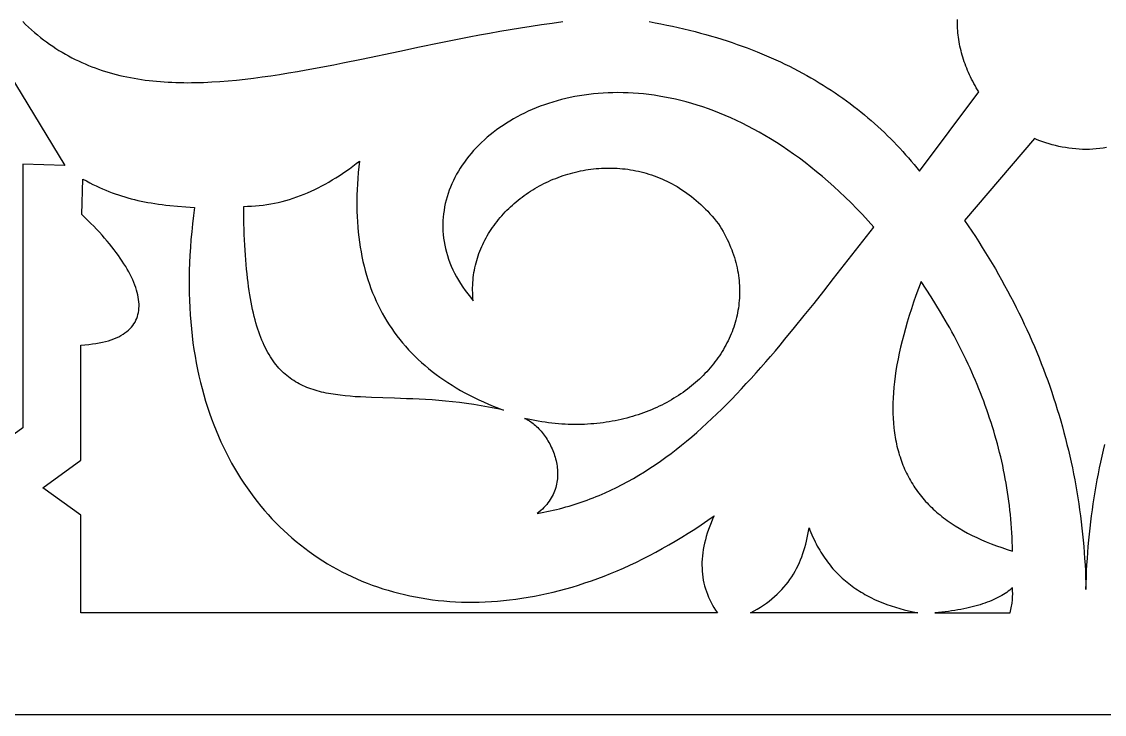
# Model space of a CAD drawing. Extents: x -186 to 189, y -31 to 29.
# Drawn here: x 2.01 to 48.89, y -31.28 to -1.28 of the extents above; entities that cross this region are included whole.
import ezdxf

# ---------------------------------------------------------------- set-up
doc = ezdxf.new("R2010")
doc.units = 0
doc.header["$MEASUREMENT"] = 0
doc.layers.add('LAYER_1', color=18, linetype='CONTINUOUS')

msp = doc.modelspace()

# ---------------------------------------------------------------- linework, layer by layer
at = {"layer": 'LAYER_1'}
for points in [[(-186.282, -31.278), (188.718, -31.278), (188.718, 28.722), (-186.282, 28.722)], [(0.378, -18.865), (0.378, -7.444), (-1.444, -7.514), (1.218, -3.1), (3.881, -7.514), (2.059, -7.444), (2.059, -18.865), (1.218, -19.496)], [(23.789, -18.46), (23.842, -18.484), (23.894, -18.51), (23.947, -18.539), (23.999, -18.571), (24.051, -18.605), (24.103, -18.642), (24.154, -18.68), (24.205, -18.722), (24.256, -18.765), (24.306, -18.81), (24.355, -18.858), (24.404, -18.907), (24.452, -18.959), (24.499, -19.012), (24.545, -19.067), (24.59, -19.124), (24.635, -19.183), (24.678, -19.243), (24.72, -19.305), (24.76, -19.368), (24.8, -19.433), (24.838, -19.499), (24.874, -19.566), (24.91, -19.634), (24.943, -19.704), (24.975, -19.774), (25.005, -19.846), (25.034, -19.918), (25.061, -19.991), (25.086, -20.066), (25.108, -20.14), (25.129, -20.216), (25.148, -20.292), (25.165, -20.369), (25.179, -20.446), (25.191, -20.523), (25.201, -20.601), (25.208, -20.679), (25.213, -20.757), (25.215, -20.836), (25.215, -20.914), (25.212, -20.992), (25.206, -21.071), (25.198, -21.149), (25.186, -21.227), (25.172, -21.305), (25.154, -21.382), (25.134, -21.459), (25.11, -21.535), (25.083, -21.611), (25.053, -21.686), (25.019, -21.761), (24.982, -21.834), (24.942, -21.907), (24.898, -21.979), (24.851, -22.05), (24.799, -22.12), (24.744, -22.189), (24.685, -22.257), (24.623, -22.324), (24.556, -22.389), (24.486, -22.453), (24.411, -22.515), (24.332, -22.576), (24.473, -22.552), (24.614, -22.525), (24.754, -22.498), (24.893, -22.468), (25.031, -22.437), (25.169, -22.405), (25.306, -22.371), (25.441, -22.335), (25.577, -22.298), (25.711, -22.26), (25.845, -22.22), (25.978, -22.179), (26.11, -22.136), (26.241, -22.092), (26.372, -22.046), (26.502, -21.999), (26.632, -21.95), (26.761, -21.9), (26.889, -21.849), (27.016, -21.796), (27.143, -21.742), (27.269, -21.687), (27.519, -21.572), (27.767, -21.452), (28.013, -21.326), (28.256, -21.195), (28.497, -21.06), (28.736, -20.919), (28.973, -20.773), (29.208, -20.623), (29.44, -20.468), (29.671, -20.308), (29.901, -20.144), (30.128, -19.975), (30.354, -19.801), (30.578, -19.624), (30.801, -19.442), (31.023, -19.255), (31.243, -19.065), (31.462, -18.871), (31.679, -18.673), (31.896, -18.471), (32.112, -18.265), (32.326, -18.055), (32.54, -17.842), (32.753, -17.626), (32.965, -17.406), (33.176, -17.182), (33.387, -16.955), (33.597, -16.726), (33.807, -16.492), (34.017, -16.256), (34.226, -16.017), (34.435, -15.775), (34.644, -15.531), (34.853, -15.283), (35.062, -15.033), (35.48, -14.525), (35.899, -14.008), (36.319, -13.482), (36.741, -12.948), (37.166, -12.406), (38.906, -10.175), (38.66, -9.902), (38.414, -9.637), (38.168, -9.379), (37.921, -9.129), (37.673, -8.886), (37.425, -8.65), (37.177, -8.421), (36.929, -8.199), (36.68, -7.984), (36.431, -7.776), (36.182, -7.575), (35.933, -7.381), (35.684, -7.194), (35.435, -7.013), (35.186, -6.839), (34.937, -6.671), (34.689, -6.51), (34.441, -6.355), (34.193, -6.207), (33.945, -6.065), (33.698, -5.929), (33.452, -5.799), (33.206, -5.675), (32.961, -5.557), (32.716, -5.446), (32.472, -5.34), (32.229, -5.239), (31.986, -5.145), (31.745, -5.056), (31.504, -4.973), (31.265, -4.896), (31.026, -4.824), (30.789, -4.757), (30.553, -4.696), (30.318, -4.64), (30.084, -4.589), (29.852, -4.543), (29.621, -4.502), (29.392, -4.467), (29.164, -4.436), (28.937, -4.41), (28.713, -4.389), (28.49, -4.373), (28.268, -4.362), (28.049, -4.355), (27.831, -4.353), (27.615, -4.355), (27.401, -4.361), (27.189, -4.372), (26.98, -4.387), (26.772, -4.407), (26.566, -4.43), (26.363, -4.458), (26.162, -4.49), (25.964, -4.525), (25.767, -4.565), (25.573, -4.608), (25.382, -4.656), (25.194, -4.706), (25.007, -4.761), (24.824, -4.819), (24.643, -4.88), (24.466, -4.945), (24.29, -5.014), (24.118, -5.085), (23.949, -5.16), (23.783, -5.238), (23.62, -5.319), (23.46, -5.403), (23.303, -5.491), (23.15, -5.581), (22.999, -5.673), (22.853, -5.769), (22.709, -5.867), (22.569, -5.968), (22.433, -6.072), (22.3, -6.178), (22.17, -6.286), (22.045, -6.397), (21.923, -6.51), (21.805, -6.626), (21.69, -6.743), (21.58, -6.863), (21.474, -6.985), (21.371, -7.109), (21.273, -7.234), (21.179, -7.362), (21.089, -7.491), (21.003, -7.622), (20.922, -7.755), (20.845, -7.889), (20.772, -8.024), (20.704, -8.162), (20.64, -8.3), (20.581, -8.44), (20.527, -8.581), (20.477, -8.723), (20.432, -8.867), (20.392, -9.011), (20.356, -9.157), (20.326, -9.303), (20.3, -9.45), (20.28, -9.598), (20.265, -9.747), (20.254, -9.897), (20.249, -10.047), (20.249, -10.197), (20.255, -10.348), (20.266, -10.5), (20.282, -10.651), (20.304, -10.803), (20.331, -10.955), (20.364, -11.108), (20.402, -11.26), (20.446, -11.412), (20.496, -11.565), (20.552, -11.717), (20.614, -11.869), (20.681, -12.02), (20.755, -12.172), (20.834, -12.323), (20.92, -12.473), (21.011, -12.623), (21.109, -12.773), (21.214, -12.921), (21.324, -13.069), (21.441, -13.216), (21.564, -13.363), (21.553, -13.249), (21.546, -13.136), (21.54, -13.024), (21.538, -12.912), (21.539, -12.801), (21.542, -12.691), (21.547, -12.581), (21.556, -12.472), (21.567, -12.363), (21.58, -12.255), (21.597, -12.148), (21.615, -12.042), (21.636, -11.936), (21.66, -11.831), (21.686, -11.727), (21.714, -11.624), (21.745, -11.522), (21.778, -11.42), (21.813, -11.319), (21.851, -11.22), (21.89, -11.121), (21.932, -11.023), (21.977, -10.926), (22.023, -10.83), (22.071, -10.735), (22.121, -10.641), (22.174, -10.548), (22.228, -10.457), (22.284, -10.366), (22.343, -10.276), (22.403, -10.188), (22.465, -10.1), (22.529, -10.014), (22.594, -9.929), (22.662, -9.845), (22.731, -9.762), (22.802, -9.681), (22.874, -9.601), (22.948, -9.522), (23.024, -9.444), (23.101, -9.368), (23.18, -9.293), (23.261, -9.22), (23.342, -9.147), (23.426, -9.077), (23.51, -9.007), (23.597, -8.939), (23.684, -8.873), (23.773, -8.808), (23.863, -8.744), (23.954, -8.682), (24.046, -8.622), (24.14, -8.563), (24.235, -8.506), (24.331, -8.45), (24.428, -8.396), (24.526, -8.343), (24.625, -8.292), (24.725, -8.243), (24.826, -8.196), (24.928, -8.15), (25.031, -8.106), (25.135, -8.064), (25.239, -8.023), (25.345, -7.985), (25.451, -7.948), (25.558, -7.913), (25.665, -7.88), (25.773, -7.848), (25.882, -7.819), (25.992, -7.791), (26.102, -7.766), (26.212, -7.742), (26.323, -7.721), (26.435, -7.701), (26.547, -7.683), (26.659, -7.668), (26.772, -7.654), (26.885, -7.643), (26.999, -7.633), (27.112, -7.626), (27.226, -7.621), (27.34, -7.618), (27.455, -7.617), (27.569, -7.618), (27.684, -7.622), (27.799, -7.628), (27.913, -7.636), (28.028, -7.646), (28.143, -7.659), (28.258, -7.674), (28.372, -7.691), (28.487, -7.711), (28.602, -7.733), (28.716, -7.757), (28.83, -7.784), (28.944, -7.813), (29.057, -7.845), (29.17, -7.879), (29.283, -7.916), (29.396, -7.955), (29.508, -7.997), (29.62, -8.041), (29.731, -8.088), (29.842, -8.137), (29.952, -8.189), (30.062, -8.244), (30.171, -8.301), (30.279, -8.361), (30.387, -8.424), (30.494, -8.489), (30.601, -8.557), (30.707, -8.628), (30.811, -8.702), (30.915, -8.778), (31.019, -8.857), (31.121, -8.939), (31.222, -9.024), (31.323, -9.112), (31.422, -9.203), (31.521, -9.296), (31.618, -9.393), (31.715, -9.492), (31.81, -9.595), (31.904, -9.7), (31.997, -9.808), (32.089, -9.92), (32.179, -10.034), (32.25, -10.146), (32.317, -10.258), (32.382, -10.37), (32.444, -10.483), (32.502, -10.595), (32.558, -10.707), (32.611, -10.819), (32.661, -10.932), (32.708, -11.044), (32.753, -11.156), (32.794, -11.268), (32.833, -11.381), (32.869, -11.493), (32.903, -11.604), (32.933, -11.716), (32.961, -11.828), (32.987, -11.939), (33.009, -12.05), (33.029, -12.161), (33.046, -12.272), (33.061, -12.383), (33.073, -12.493), (33.083, -12.603), (33.09, -12.712), (33.095, -12.821), (33.097, -12.93), (33.096, -13.039), (33.094, -13.147), (33.088, -13.254), (33.08, -13.362), (33.07, -13.468), (33.058, -13.575), (33.043, -13.68), (33.026, -13.786), (33.006, -13.89), (32.984, -13.994), (32.96, -14.098), (32.934, -14.201), (32.905, -14.303), (32.875, -14.405), (32.842, -14.506), (32.806, -14.606), (32.769, -14.706), (32.729, -14.805), (32.688, -14.903), (32.644, -15), (32.598, -15.097), (32.55, -15.193), (32.5, -15.288), (32.448, -15.382), (32.395, -15.475), (32.339, -15.567), (32.281, -15.659), (32.221, -15.749), (32.159, -15.839), (32.095, -15.927), (32.03, -16.015), (31.962, -16.102), (31.893, -16.187), (31.822, -16.272), (31.749, -16.355), (31.674, -16.438), (31.598, -16.519), (31.52, -16.599), (31.44, -16.678), (31.358, -16.756), (31.275, -16.833), (31.19, -16.908), (31.103, -16.982), (31.015, -17.055), (30.925, -17.127), (30.834, -17.197), (30.741, -17.266), (30.646, -17.334), (30.55, -17.4), (30.452, -17.465), (30.353, -17.529), (30.253, -17.591), (30.151, -17.652), (30.047, -17.712), (29.942, -17.769), (29.836, -17.826), (29.729, -17.881), (29.62, -17.934), (29.509, -17.986), (29.398, -18.036), (29.285, -18.085), (29.171, -18.132), (29.055, -18.177), (28.939, -18.221), (28.821, -18.263), (28.702, -18.303), (28.581, -18.342), (28.46, -18.379), (28.338, -18.414), (28.214, -18.448), (28.089, -18.479), (27.963, -18.509), (27.837, -18.537), (27.709, -18.563), (27.58, -18.587), (27.45, -18.61), (27.319, -18.63), (27.187, -18.649), (27.054, -18.665), (26.921, -18.68), (26.786, -18.692), (26.651, -18.703), (26.515, -18.711), (26.377, -18.718), (26.239, -18.722), (26.101, -18.724), (25.961, -18.725), (25.821, -18.723), (25.68, -18.719), (25.538, -18.712), (25.396, -18.704), (25.253, -18.693), (25.109, -18.68), (24.965, -18.665), (24.82, -18.648), (24.674, -18.628), (24.528, -18.606), (24.381, -18.581), (24.234, -18.555), (24.086, -18.525), (23.938, -18.494)], [(16.638, -7.315), (16.61, -7.568), (16.586, -7.818), (16.566, -8.066), (16.55, -8.31), (16.538, -8.552), (16.53, -8.792), (16.526, -9.029), (16.526, -9.263), (16.53, -9.494), (16.538, -9.723), (16.55, -9.949), (16.566, -10.172), (16.586, -10.393), (16.61, -10.611), (16.638, -10.826), (16.67, -11.039), (16.706, -11.249), (16.746, -11.456), (16.79, -11.66), (16.838, -11.862), (16.89, -12.062), (16.946, -12.258), (17.006, -12.452), (17.07, -12.643), (17.137, -12.832), (17.209, -13.017), (17.285, -13.201), (17.365, -13.381), (17.449, -13.559), (17.536, -13.734), (17.628, -13.907), (17.724, -14.076), (17.823, -14.243), (17.927, -14.408), (18.034, -14.57), (18.146, -14.729), (18.261, -14.885), (18.381, -15.039), (18.504, -15.19), (18.631, -15.339), (18.763, -15.485), (18.898, -15.628), (19.037, -15.768), (19.181, -15.906), (19.328, -16.041), (19.479, -16.174), (19.634, -16.304), (19.793, -16.431), (19.956, -16.555), (20.123, -16.677), (20.294, -16.797), (20.468, -16.913), (20.647, -17.027), (20.83, -17.138), (21.016, -17.247), (21.207, -17.353), (21.402, -17.456), (21.6, -17.557), (21.802, -17.655), (22.009, -17.75), (22.219, -17.843), (22.433, -17.933), (22.651, -18.021), (22.874, -18.105), (22.709, -18.068), (22.545, -18.033), (22.383, -18), (22.222, -17.968), (21.902, -17.91), (21.587, -17.859), (21.276, -17.814), (20.97, -17.775), (20.668, -17.74), (20.37, -17.711), (20.077, -17.686), (19.788, -17.664), (19.504, -17.646), (19.224, -17.631), (18.949, -17.618), (18.679, -17.607), (18.152, -17.589), (17.644, -17.574), (17.155, -17.557), (16.917, -17.546), (16.685, -17.534), (16.457, -17.52), (16.234, -17.503), (16.016, -17.483), (15.803, -17.459), (15.595, -17.431), (15.392, -17.399), (15.292, -17.381), (15.194, -17.361), (15.097, -17.341), (15.001, -17.318), (14.906, -17.295), (14.813, -17.269), (14.721, -17.243), (14.63, -17.214), (14.54, -17.184), (14.452, -17.152), (14.365, -17.118), (14.279, -17.082), (14.195, -17.045), (14.112, -17.005), (14.03, -16.963), (13.949, -16.919), (13.87, -16.873), (13.792, -16.825), (13.716, -16.774), (13.641, -16.721), (13.567, -16.666), (13.494, -16.608), (13.423, -16.548), (13.353, -16.485), (13.284, -16.419), (13.217, -16.351), (13.151, -16.28), (13.087, -16.206), (13.023, -16.129), (12.961, -16.049), (12.901, -15.967), (12.842, -15.881), (12.784, -15.792), (12.728, -15.7), (12.672, -15.604), (12.619, -15.506), (12.566, -15.404), (12.516, -15.299), (12.466, -15.19), (12.418, -15.077), (12.371, -14.961), (12.326, -14.842), (12.282, -14.719), (12.239, -14.592), (12.198, -14.461), (12.158, -14.326), (12.12, -14.188), (12.083, -14.045), (12.047, -13.898), (12.013, -13.748), (11.98, -13.593), (11.949, -13.434), (11.919, -13.27), (11.891, -13.103), (11.864, -12.931), (11.838, -12.754), (11.814, -12.573), (11.791, -12.387), (11.77, -12.197), (11.75, -12.002), (11.732, -11.802), (11.715, -11.598), (11.7, -11.389), (11.686, -11.174), (11.673, -10.955), (11.662, -10.731), (11.653, -10.502), (11.645, -10.267), (11.638, -10.028), (11.633, -9.783), (11.63, -9.532), (11.628, -9.277), (11.798, -9.274), (11.967, -9.267), (12.135, -9.256), (12.302, -9.24), (12.468, -9.221), (12.634, -9.198), (12.798, -9.17), (12.962, -9.139), (13.124, -9.104), (13.286, -9.064), (13.447, -9.022), (13.607, -8.975), (13.766, -8.924), (13.924, -8.87), (14.081, -8.813), (14.238, -8.751), (14.393, -8.686), (14.548, -8.618), (14.703, -8.546), (14.856, -8.471), (15.008, -8.392), (15.16, -8.31), (15.311, -8.225), (15.461, -8.136), (15.611, -8.044), (15.76, -7.949), (15.908, -7.851), (16.055, -7.75), (16.202, -7.646), (16.348, -7.538), (16.493, -7.428)], [(2.934, -21.466), (4.581, -20.275), (4.581, -15.966), (4.581, -15.283), (4.752, -15.272), (4.916, -15.257), (5.074, -15.238), (5.225, -15.216), (5.371, -15.191), (5.51, -15.162), (5.642, -15.13), (5.769, -15.095), (5.889, -15.056), (6.004, -15.014), (6.112, -14.97), (6.214, -14.922), (6.311, -14.871), (6.401, -14.817), (6.486, -14.761), (6.565, -14.701), (6.638, -14.639), (6.706, -14.574), (6.768, -14.507), (6.824, -14.437), (6.875, -14.364), (6.921, -14.289), (6.961, -14.211), (6.996, -14.131), (7.025, -14.049), (7.049, -13.965), (7.069, -13.878), (7.082, -13.789), (7.091, -13.698), (7.095, -13.605), (7.094, -13.51), (7.088, -13.413), (7.077, -13.314), (7.062, -13.214), (7.041, -13.111), (7.016, -13.007), (6.986, -12.901), (6.952, -12.794), (6.913, -12.685), (6.87, -12.575), (6.822, -12.463), (6.769, -12.35), (6.713, -12.235), (6.652, -12.12), (6.587, -12.003), (6.518, -11.885), (6.444, -11.765), (6.367, -11.645), (6.285, -11.524), (6.2, -11.402), (6.11, -11.279), (6.017, -11.155), (5.92, -11.03), (5.819, -10.905), (5.715, -10.779), (5.606, -10.652), (5.495, -10.525), (5.379, -10.398), (5.26, -10.27), (5.138, -10.141), (5.013, -10.013), (4.884, -9.884), (4.751, -9.754), (4.616, -9.625), (4.668, -8.101), (4.814, -8.179), (4.958, -8.254), (5.1, -8.325), (5.241, -8.393), (5.381, -8.458), (5.519, -8.52), (5.657, -8.578), (5.794, -8.634), (5.931, -8.687), (6.067, -8.737), (6.204, -8.784), (6.341, -8.829), (6.479, -8.871), (6.617, -8.911), (6.757, -8.949), (6.897, -8.984), (7.039, -9.017), (7.183, -9.048), (7.329, -9.078), (7.477, -9.105), (7.627, -9.131), (7.78, -9.155), (7.936, -9.178), (8.095, -9.199), (8.257, -9.219), (8.423, -9.237), (8.765, -9.271), (9.125, -9.301), (9.503, -9.327), (9.455, -9.679), (9.413, -10.029), (9.376, -10.375), (9.344, -10.718), (9.317, -11.058), (9.296, -11.395), (9.28, -11.729), (9.269, -12.059), (9.263, -12.387), (9.262, -12.711), (9.266, -13.032), (9.275, -13.349), (9.289, -13.664), (9.308, -13.975), (9.332, -14.282), (9.36, -14.587), (9.394, -14.888), (9.431, -15.185), (9.474, -15.48), (9.521, -15.771), (9.573, -16.058), (9.629, -16.342), (9.689, -16.622), (9.754, -16.899), (9.824, -17.173), (9.898, -17.443), (9.976, -17.709), (10.058, -17.972), (10.144, -18.231), (10.235, -18.486), (10.33, -18.738), (10.428, -18.986), (10.531, -19.231), (10.638, -19.472), (10.748, -19.709), (10.863, -19.942), (10.981, -20.172), (11.104, -20.398), (11.229, -20.62), (11.359, -20.838), (11.492, -21.052), (11.629, -21.262), (11.77, -21.469), (11.914, -21.672), (12.061, -21.87), (12.212, -22.065), (12.366, -22.256), (12.524, -22.443), (12.685, -22.626), (12.849, -22.805), (13.016, -22.979), (13.187, -23.15), (13.36, -23.317), (13.537, -23.479), (13.717, -23.637), (13.899, -23.792), (14.085, -23.942), (14.274, -24.087), (14.465, -24.229), (14.659, -24.367), (14.856, -24.5), (15.056, -24.629), (15.258, -24.753), (15.463, -24.873), (15.671, -24.989), (15.881, -25.101), (16.093, -25.208), (16.308, -25.311), (16.526, -25.409), (16.746, -25.503), (16.968, -25.593), (17.192, -25.678), (17.419, -25.759), (17.647, -25.835), (17.878, -25.906), (18.111, -25.973), (18.346, -26.035), (18.583, -26.093), (18.822, -26.146), (19.063, -26.195), (19.306, -26.239), (19.551, -26.278), (19.797, -26.312), (20.045, -26.342), (20.295, -26.367), (20.546, -26.388), (20.799, -26.403), (21.054, -26.414), (21.31, -26.42), (21.567, -26.421), (21.826, -26.417), (22.087, -26.408), (22.348, -26.395), (22.611, -26.376), (22.875, -26.353), (23.141, -26.324), (23.407, -26.291), (23.675, -26.252), (23.943, -26.209), (24.213, -26.161), (24.484, -26.107), (24.755, -26.049), (25.028, -25.985), (25.301, -25.916), (25.575, -25.842), (25.85, -25.763), (26.126, -25.679), (26.402, -25.589), (26.679, -25.494), (26.956, -25.394), (27.234, -25.289), (27.512, -25.179), (27.791, -25.063), (28.07, -24.942), (28.35, -24.815), (28.63, -24.683), (28.91, -24.546), (29.19, -24.403), (29.47, -24.255), (29.751, -24.102), (30.032, -23.943), (30.312, -23.778), (30.593, -23.608), (30.874, -23.433), (31.154, -23.252), (31.435, -23.065), (31.715, -22.873), (31.995, -22.675), (31.926, -22.828), (31.862, -22.979), (31.803, -23.129), (31.748, -23.278), (31.699, -23.425), (31.654, -23.571), (31.614, -23.715), (31.579, -23.858), (31.549, -24), (31.524, -24.14), (31.503, -24.279), (31.487, -24.416), (31.475, -24.552), (31.468, -24.687), (31.466, -24.82), (31.469, -24.952), (31.476, -25.083), (31.488, -25.212), (31.505, -25.34), (31.526, -25.466), (31.552, -25.591), (31.582, -25.715), (31.617, -25.837), (31.657, -25.958), (31.701, -26.078), (31.749, -26.196), (31.802, -26.313), (31.86, -26.429), (31.922, -26.544), (31.988, -26.657), (32.059, -26.768), (32.135, -26.879), (4.581, -26.879), (4.581, -22.657)], [(40.955, -12.539), (40.841, -12.841), (40.733, -13.138), (40.63, -13.431), (40.533, -13.72), (40.441, -14.005), (40.355, -14.286), (40.275, -14.563), (40.2, -14.835), (40.13, -15.104), (40.066, -15.369), (40.008, -15.63), (39.955, -15.887), (39.908, -16.14), (39.866, -16.389), (39.83, -16.635), (39.8, -16.876), (39.775, -17.113), (39.756, -17.347), (39.742, -17.577), (39.734, -17.803), (39.731, -18.025), (39.734, -18.243), (39.743, -18.458), (39.757, -18.669), (39.776, -18.876), (39.788, -18.978), (39.802, -19.079), (39.816, -19.18), (39.833, -19.279), (39.85, -19.378), (39.869, -19.475), (39.889, -19.572), (39.911, -19.667), (39.934, -19.762), (39.959, -19.856), (39.985, -19.949), (40.012, -20.041), (40.041, -20.132), (40.071, -20.223), (40.102, -20.312), (40.135, -20.4), (40.169, -20.488), (40.205, -20.574), (40.242, -20.66), (40.281, -20.745), (40.321, -20.829), (40.362, -20.912), (40.405, -20.994), (40.449, -21.076), (40.494, -21.156), (40.541, -21.235), (40.59, -21.314), (40.639, -21.392), (40.69, -21.469), (40.743, -21.545), (40.797, -21.62), (40.852, -21.694), (40.909, -21.768), (40.967, -21.84), (41.026, -21.912), (41.087, -21.983), (41.15, -22.053), (41.213, -22.122), (41.278, -22.19), (41.345, -22.257), (41.413, -22.324), (41.482, -22.39), (41.553, -22.455), (41.625, -22.519), (41.699, -22.582), (41.774, -22.644), (41.85, -22.705), (41.928, -22.766), (42.007, -22.826), (42.087, -22.885), (42.253, -23), (42.424, -23.112), (42.6, -23.221), (42.783, -23.327), (42.97, -23.429), (43.164, -23.528), (43.363, -23.624), (43.568, -23.717), (43.778, -23.806), (43.994, -23.892), (44.215, -23.975), (44.443, -24.055), (44.676, -24.132), (44.914, -24.205), (44.91, -24.006), (44.904, -23.808), (44.896, -23.61), (44.885, -23.412), (44.873, -23.215), (44.858, -23.018), (44.842, -22.822), (44.823, -22.626), (44.802, -22.431), (44.779, -22.236), (44.755, -22.042), (44.728, -21.849), (44.699, -21.655), (44.669, -21.463), (44.636, -21.27), (44.601, -21.079), (44.565, -20.887), (44.527, -20.697), (44.486, -20.507), (44.444, -20.317), (44.4, -20.128), (44.354, -19.939), (44.307, -19.751), (44.257, -19.564), (44.206, -19.377), (44.153, -19.19), (44.098, -19.004), (44.041, -18.819), (43.983, -18.634), (43.923, -18.45), (43.861, -18.266), (43.797, -18.083), (43.732, -17.901), (43.665, -17.719), (43.597, -17.537), (43.527, -17.357), (43.455, -17.176), (43.382, -16.997), (43.307, -16.818), (43.23, -16.639), (43.152, -16.461), (43.072, -16.284), (42.991, -16.107), (42.908, -15.931), (42.824, -15.756), (42.738, -15.581), (42.651, -15.406), (42.562, -15.233), (42.472, -15.06), (42.38, -14.887), (42.287, -14.715), (42.193, -14.544), (42.097, -14.373), (42, -14.203), (41.801, -13.865), (41.598, -13.53), (41.389, -13.197), (41.174, -12.867)], [(40.807, -26.879), (33.572, -26.879), (33.72, -26.801), (33.862, -26.72), (33.999, -26.637), (34.132, -26.551), (34.259, -26.462), (34.382, -26.37), (34.499, -26.276), (34.612, -26.18), (34.72, -26.08), (34.824, -25.979), (34.923, -25.875), (35.018, -25.768), (35.109, -25.659), (35.195, -25.548), (35.277, -25.435), (35.355, -25.319), (35.428, -25.201), (35.498, -25.081), (35.564, -24.959), (35.626, -24.835), (35.685, -24.708), (35.74, -24.58), (35.791, -24.45), (35.839, -24.318), (35.883, -24.184), (35.924, -24.048), (35.962, -23.911), (35.996, -23.772), (36.027, -23.631), (36.056, -23.488), (36.081, -23.344), (36.103, -23.198), (36.144, -23.303), (36.185, -23.407), (36.228, -23.508), (36.272, -23.608), (36.318, -23.705), (36.364, -23.802), (36.412, -23.896), (36.461, -23.988), (36.512, -24.079), (36.563, -24.169), (36.616, -24.256), (36.669, -24.342), (36.724, -24.426), (36.78, -24.509), (36.838, -24.589), (36.896, -24.669), (36.955, -24.746), (37.016, -24.823), (37.078, -24.897), (37.14, -24.97), (37.204, -25.042), (37.269, -25.112), (37.335, -25.18), (37.402, -25.247), (37.47, -25.312), (37.539, -25.376), (37.609, -25.439), (37.68, -25.5), (37.752, -25.56), (37.824, -25.618), (37.898, -25.675), (37.973, -25.731), (38.049, -25.785), (38.126, -25.838), (38.203, -25.889), (38.282, -25.94), (38.361, -25.989), (38.442, -26.036), (38.523, -26.083), (38.605, -26.128), (38.771, -26.215), (38.941, -26.297), (39.115, -26.374), (39.291, -26.447), (39.471, -26.515), (39.653, -26.579), (39.839, -26.639), (40.027, -26.694), (40.218, -26.746), (40.412, -26.794), (40.608, -26.838)], [(44.91, -25.795), (44.853, -25.847), (44.793, -25.897), (44.729, -25.947), (44.663, -25.995), (44.593, -26.043), (44.52, -26.089), (44.443, -26.135), (44.364, -26.179), (44.281, -26.223), (44.195, -26.265), (44.106, -26.306), (44.014, -26.346), (43.919, -26.385), (43.821, -26.423), (43.72, -26.459), (43.616, -26.495), (43.509, -26.529), (43.398, -26.562), (43.285, -26.593), (43.169, -26.623), (43.05, -26.652), (42.928, -26.68), (42.803, -26.706), (42.675, -26.731), (42.545, -26.755), (42.411, -26.777), (42.275, -26.797), (42.136, -26.817), (41.994, -26.835), (41.849, -26.851), (41.701, -26.866), (41.551, -26.879), (44.809, -26.879), (44.827, -26.809), (44.843, -26.74), (44.858, -26.67), (44.871, -26.6), (44.882, -26.531), (44.892, -26.462), (44.907, -26.324), (44.916, -26.189), (44.919, -26.055), (44.917, -25.923)]]:
    msp.add_lwpolyline(points, close=True, dxfattribs=at)
for points in [[(2.059, -1.278), (2.184, -1.4), (2.31, -1.518), (2.437, -1.633), (2.565, -1.744), (2.694, -1.852), (2.825, -1.958), (2.956, -2.059), (3.088, -2.158), (3.222, -2.254), (3.356, -2.346), (3.492, -2.436), (3.628, -2.522), (3.766, -2.606), (3.905, -2.686), (4.044, -2.764), (4.185, -2.839), (4.326, -2.911), (4.469, -2.98), (4.613, -3.046), (4.757, -3.11), (4.903, -3.171), (5.05, -3.229), (5.197, -3.285), (5.346, -3.338), (5.496, -3.389), (5.646, -3.437), (5.798, -3.482), (5.95, -3.525), (6.104, -3.566), (6.258, -3.604), (6.414, -3.64), (6.57, -3.673), (6.728, -3.704), (6.886, -3.733), (7.045, -3.76), (7.205, -3.785), (7.366, -3.807), (7.528, -3.827), (7.691, -3.845), (7.855, -3.862), (8.02, -3.876), (8.186, -3.888), (8.352, -3.898), (8.52, -3.906), (8.688, -3.913), (8.858, -3.917), (9.028, -3.92), (9.199, -3.921), (9.371, -3.92), (9.544, -3.918), (9.718, -3.913), (9.893, -3.908), (10.068, -3.9), (10.244, -3.891), (10.6, -3.869), (10.959, -3.84), (11.321, -3.806), (11.687, -3.767), (12.056, -3.723), (12.428, -3.674), (12.803, -3.62), (13.182, -3.562), (13.564, -3.5), (13.949, -3.435), (14.338, -3.366), (14.729, -3.294), (15.124, -3.219), (15.522, -3.142), (15.922, -3.062), (16.732, -2.896), (18.388, -2.55), (19.233, -2.374), (20.088, -2.198), (20.955, -2.024), (21.392, -1.94), (21.832, -1.856), (22.274, -1.775), (22.719, -1.696), (23.166, -1.618), (23.616, -1.544), (24.068, -1.473), (24.523, -1.404), (24.98, -1.339), (25.44, -1.278)], [(29.175, -1.278), (29.434, -1.325), (29.689, -1.374), (29.942, -1.424), (30.193, -1.477), (30.441, -1.532), (30.686, -1.589), (30.929, -1.647), (31.169, -1.708), (31.406, -1.771), (31.641, -1.835), (31.873, -1.902), (32.103, -1.97), (32.33, -2.04), (32.555, -2.113), (32.777, -2.187), (32.997, -2.262), (33.214, -2.34), (33.429, -2.419), (33.642, -2.501), (33.852, -2.584), (34.059, -2.669), (34.264, -2.755), (34.467, -2.843), (34.667, -2.933), (34.865, -3.025), (35.061, -3.118), (35.254, -3.213), (35.445, -3.31), (35.634, -3.408), (35.82, -3.508), (36.004, -3.61), (36.186, -3.713), (36.366, -3.818), (36.543, -3.924), (36.718, -4.032), (36.891, -4.141), (37.062, -4.252), (37.23, -4.364), (37.396, -4.478), (37.561, -4.593), (37.723, -4.71), (37.882, -4.828), (38.04, -4.948), (38.196, -5.069), (38.349, -5.191), (38.501, -5.315), (38.65, -5.44), (38.797, -5.566), (38.942, -5.694), (39.086, -5.823), (39.227, -5.954), (39.366, -6.085), (39.503, -6.218), (39.639, -6.352), (39.772, -6.488), (39.903, -6.624), (40.032, -6.762), (40.16, -6.901), (40.285, -7.041), (40.409, -7.183), (40.531, -7.325), (40.651, -7.469), (40.769, -7.614), (40.885, -7.759), (43.457, -4.322), (43.4, -4.231), (43.344, -4.139), (43.291, -4.047), (43.239, -3.954), (43.189, -3.862), (43.141, -3.768), (43.095, -3.675), (43.051, -3.581), (43.008, -3.487), (42.967, -3.393), (42.928, -3.299), (42.891, -3.204), (42.856, -3.109), (42.822, -3.014), (42.791, -2.919), (42.761, -2.823), (42.733, -2.727), (42.706, -2.632), (42.682, -2.536), (42.659, -2.439), (42.638, -2.343), (42.619, -2.247), (42.602, -2.15), (42.587, -2.053), (42.573, -1.957), (42.561, -1.86), (42.551, -1.763), (42.543, -1.666), (42.537, -1.569), (42.532, -1.472), (42.53, -1.375), (42.529, -1.278), (42.53, -1.181)], [(48.983, -6.734), (48.836, -6.757), (48.688, -6.775), (48.539, -6.79), (48.39, -6.802), (48.241, -6.81), (48.093, -6.813), (47.945, -6.81), (47.796, -6.802), (47.647, -6.79), (47.499, -6.775), (47.351, -6.757), (47.204, -6.734), (47.058, -6.709), (46.913, -6.68), (46.771, -6.647), (46.631, -6.612), (46.494, -6.573), (46.359, -6.532), (46.228, -6.488), (46.101, -6.441), (45.978, -6.391), (45.859, -6.338), (42.838, -9.896), (42.996, -10.127), (43.151, -10.357), (43.304, -10.589), (43.455, -10.821), (43.603, -11.053), (43.749, -11.287), (43.892, -11.521), (44.033, -11.755), (44.171, -11.99), (44.307, -12.226), (44.441, -12.462), (44.572, -12.699), (44.701, -12.937), (44.828, -13.175), (44.952, -13.414), (45.073, -13.653), (45.192, -13.893), (45.309, -14.134), (45.423, -14.375), (45.535, -14.617), (45.645, -14.86), (45.752, -15.103), (45.857, -15.347), (45.959, -15.591), (46.059, -15.836), (46.157, -16.082), (46.252, -16.328), (46.345, -16.575), (46.435, -16.823), (46.523, -17.071), (46.609, -17.319), (46.692, -17.569), (46.773, -17.819), (46.851, -18.069), (46.927, -18.321), (47.001, -18.572), (47.072, -18.825), (47.141, -19.078), (47.207, -19.331), (47.271, -19.586), (47.333, -19.841), (47.392, -20.096), (47.449, -20.352), (47.503, -20.609), (47.556, -20.866), (47.605, -21.124), (47.653, -21.383), (47.698, -21.642), (47.74, -21.902), (47.78, -22.162), (47.818, -22.423), (47.854, -22.685), (47.887, -22.947), (47.917, -23.21), (47.946, -23.473), (47.971, -23.737), (47.995, -24.002), (48.016, -24.267), (48.035, -24.533), (48.051, -24.8), (48.065, -25.067), (48.077, -25.335), (48.086, -25.603), (48.093, -25.872), (48.1, -25.603), (48.109, -25.335), (48.121, -25.067), (48.135, -24.8), (48.152, -24.533), (48.17, -24.267), (48.191, -24.002), (48.215, -23.737), (48.241, -23.473), (48.269, -23.21), (48.3, -22.947), (48.333, -22.685), (48.368, -22.423), (48.406, -22.162), (48.446, -21.902), (48.489, -21.642), (48.534, -21.383), (48.581, -21.124), (48.631, -20.866), (48.683, -20.609), (48.738, -20.352), (48.794, -20.096), (48.854, -19.841), (48.915, -19.586)]]:
    msp.add_lwpolyline(points, dxfattribs=at)

doc.saveas('drawing.dxf')
